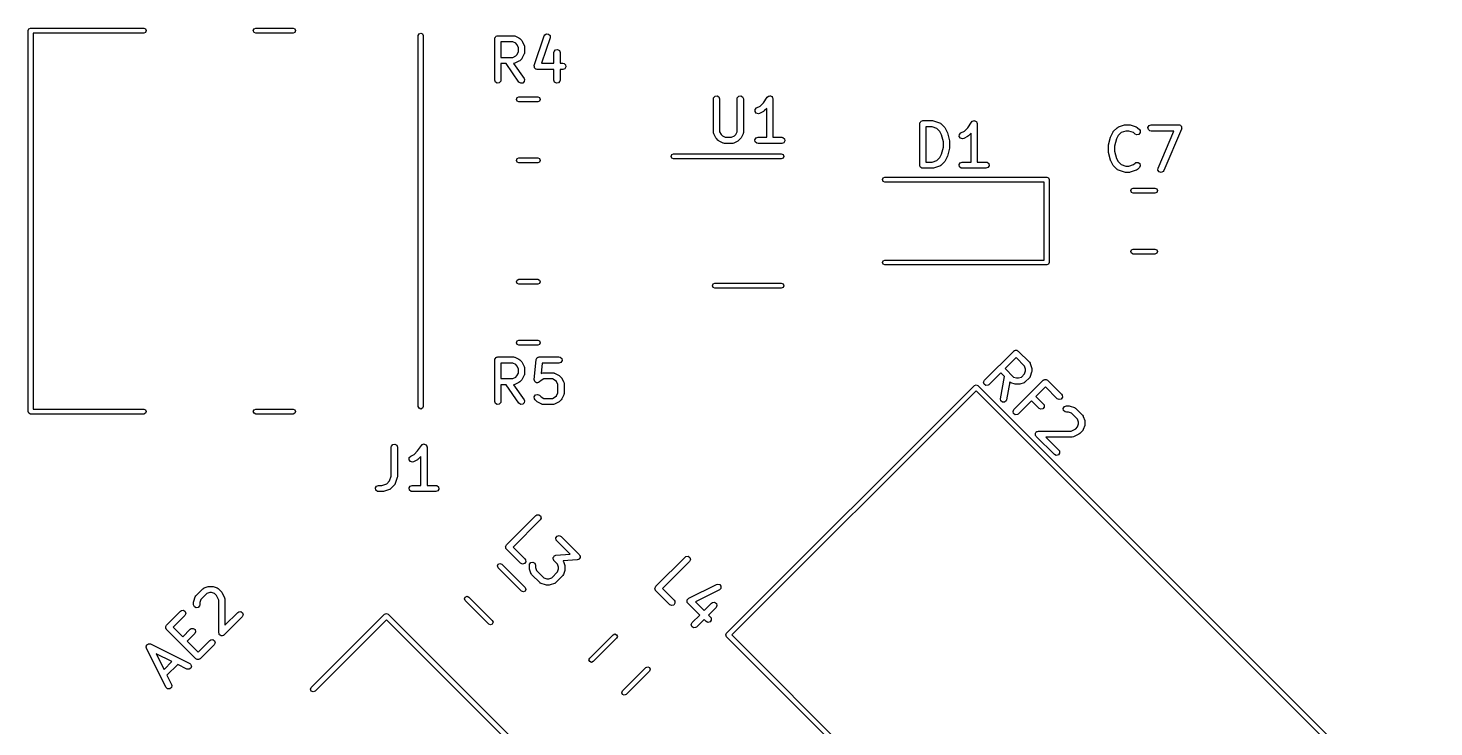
# Model space of a CAD drawing. Extents: x 105.3 to 189, y -138.1 to -56.1.
# Drawn here: x 105.33 to 139.24, y -110.8 to -93.94 of the extents above; entities that cross this region are included whole.
import ezdxf

# ---------------------------------------------------------------- set-up
doc = ezdxf.new("R2010")
doc.units = 0
doc.layers.add('BLACK', color=7, linetype='CONTINUOUS')

msp = doc.modelspace()

# ---------------------------------------------------------------- linework, layer by layer
at = {"layer": 'BLACK', "linetype": 'CONTINUOUS'}
for p, q in [((105.335, -94.005), (105.353, -93.9626)), ((105.335, -103.195), (105.335, -94.005)), ((105.353, -93.9626), (105.395, -93.945)), ((105.395, -93.945), (108.125, -93.945)), ((108.125, -94.065), (105.455, -94.065)), ((105.455, -94.065), (105.455, -103.135)), ((108.125, -93.945), (108.167, -93.9626)), ((108.167, -94.0474), (108.125, -94.065)), ((108.167, -93.9626), (108.185, -94.005)), ((108.185, -94.005), (108.167, -94.0474)), ((110.765, -94.005), (110.783, -93.9626)), ((110.783, -94.0474), (110.765, -94.005)), ((110.783, -93.9626), (110.825, -93.945)), ((110.825, -94.065), (110.783, -94.0474)), ((110.825, -93.945), (111.725, -93.945)), ((111.725, -94.065), (110.825, -94.065)), ((111.725, -93.945), (111.767, -93.9626)), ((111.767, -94.0474), (111.725, -94.065)), ((111.767, -93.9626), (111.785, -94.005)), ((111.785, -94.005), (111.767, -94.0474)), ((114.745, -94.125), (114.763, -94.0826)), ((114.745, -103.075), (114.745, -94.125)), ((114.763, -94.0826), (114.805, -94.065)), ((114.805, -94.065), (114.847, -94.0826)), ((114.847, -94.0826), (114.865, -94.125)), ((114.865, -94.125), (114.865, -103.075)), ((116.587, -94.2024), (116.589, -94.1926)), ((116.587, -95.2024), (116.587, -94.2024)), ((116.588, -94.1894), (116.59, -94.1865)), ((116.589, -94.1926), (116.588, -94.1894)), ((116.59, -94.1865), (116.591, -94.1767)), ((116.591, -94.1767), (116.604, -94.1618)), ((116.604, -94.1618), (116.614, -94.1449)), ((116.614, -94.1449), (116.62, -94.1426)), ((116.62, -94.1426), (116.624, -94.1374)), ((116.624, -94.1374), (116.644, -94.134)), ((116.644, -94.134), (116.662, -94.1274)), ((116.662, -94.1274), (117.043, -94.1274)), ((117.043, -94.1274), (117.069, -94.1319)), ((117.069, -94.1319), (117.072, -94.1348)), ((117.072, -94.1348), (117.076, -94.1353)), ((117.076, -94.1353), (117.172, -94.1829)), ((117.172, -94.1829), (117.19, -94.1963)), ((117.19, -94.1963), (117.191, -94.197)), ((117.191, -94.197), (117.239, -94.2446)), ((117.239, -94.2446), (117.252, -94.263)), ((117.543, -94.8453), (117.781, -94.131)), ((117.924, -94.1785), (117.718, -94.794)), ((117.781, -94.131), (117.794, -94.1081)), ((117.794, -94.1081), (117.837, -94.0813)), ((117.837, -94.0813), (117.888, -94.0888)), ((117.888, -94.0888), (117.922, -94.1272)), ((117.922, -94.1272), (117.924, -94.1785)), ((116.737, -94.2774), (116.737, -94.6512)), ((117.025, -94.2774), (116.737, -94.2774)), ((117.094, -94.3116), (117.025, -94.2774)), ((117.124, -94.342), (117.094, -94.3116)), ((117.094, -94.6169), (117.124, -94.5865)), ((117.158, -94.4106), (117.124, -94.342)), ((117.124, -94.5865), (117.158, -94.518)), ((117.158, -94.518), (117.158, -94.4106)), ((117.252, -94.263), (117.253, -94.2641)), ((117.253, -94.2641), (117.3, -94.3593)), ((117.3, -94.5693), (117.253, -94.6645)), ((117.3, -94.3593), (117.308, -94.3843)), ((117.301, -94.5648), (117.3, -94.5693)), ((117.304, -94.5614), (117.301, -94.5648)), ((117.308, -94.5357), (117.304, -94.5614)), ((117.308, -94.3843), (117.307, -94.3886)), ((117.307, -94.3886), (117.308, -94.3929)), ((117.308, -94.3929), (117.308, -94.5357)), ((118.015, -94.5357), (118.02, -94.5101)), ((118.015, -94.794), (118.015, -94.5357)), ((118.02, -94.5101), (118.053, -94.4708)), ((118.053, -94.4708), (118.103, -94.4619)), ((118.103, -94.4619), (118.148, -94.4875)), ((118.148, -94.4875), (118.165, -94.5357)), ((118.165, -94.5357), (118.165, -94.794)), ((116.737, -94.6512), (117.025, -94.6512)), ((116.861, -94.8012), (116.737, -94.8012)), ((116.737, -94.8012), (116.737, -95.2024)), ((117.172, -95.2454), (116.861, -94.8012)), ((117.025, -94.6512), (117.094, -94.6169)), ((117.047, -94.7997), (117.044, -94.8008)), ((117.044, -94.8008), (117.295, -95.1594)), ((117.051, -94.8007), (117.047, -94.7997)), ((117.076, -94.7933), (117.051, -94.8007)), ((117.172, -94.7457), (117.076, -94.7933)), ((117.173, -94.7445), (117.172, -94.7457)), ((117.191, -94.7316), (117.173, -94.7445)), ((117.239, -94.684), (117.191, -94.7316)), ((117.253, -94.6645), (117.239, -94.6825)), ((117.239, -94.6825), (117.239, -94.684)), ((117.54, -94.856), (117.543, -94.8511)), ((117.544, -94.8762), (117.54, -94.856)), ((117.543, -94.8511), (117.543, -94.8453)), ((117.545, -94.8966), (117.544, -94.8762)), ((117.548, -94.9009), (117.545, -94.8966)), ((117.549, -94.9065), (117.548, -94.9009)), ((117.565, -94.9197), (117.549, -94.9065)), ((117.579, -94.935), (117.565, -94.9197)), ((117.718, -94.794), (118.015, -94.794)), ((118.165, -94.794), (118.233, -94.794)), ((118.233, -94.794), (118.259, -94.7986)), ((118.282, -94.9265), (118.233, -94.944)), ((118.259, -94.7986), (118.298, -94.8315)), ((118.307, -94.8821), (118.282, -94.9265)), ((118.298, -94.8315), (118.307, -94.8821)), ((116.604, -95.2506), (116.587, -95.2024)), ((116.649, -95.2762), (116.604, -95.2506)), ((116.699, -95.2673), (116.649, -95.2762)), ((116.732, -95.228), (116.699, -95.2673)), ((116.737, -95.2024), (116.732, -95.228)), ((117.214, -95.2748), (117.172, -95.2454)), ((117.301, -95.2341), (117.265, -95.2704)), ((117.295, -95.1594), (117.306, -95.183)), ((117.306, -95.183), (117.301, -95.2341)), ((117.584, -94.9358), (117.579, -94.935)), ((117.589, -94.9395), (117.584, -94.9358)), ((117.614, -94.944), (117.589, -94.9395)), ((118.015, -94.944), (117.614, -94.944)), ((118.015, -95.2024), (118.015, -94.944)), ((118.033, -95.2506), (118.015, -95.2024)), ((118.077, -95.2762), (118.033, -95.2506)), ((118.128, -95.2673), (118.077, -95.2762)), ((118.161, -95.228), (118.128, -95.2673)), ((118.165, -95.2024), (118.161, -95.228)), ((118.233, -94.944), (118.165, -94.944)), ((118.165, -94.944), (118.165, -95.2024)), ((117.131, -95.6226), (117.173, -95.605)), ((117.173, -95.605), (117.627, -95.605)), ((117.265, -95.2704), (117.214, -95.2748)), ((117.627, -95.605), (117.669, -95.6226)), ((121.868, -95.6267), (121.901, -95.5874)), ((121.901, -95.5874), (121.951, -95.5785)), ((121.951, -95.5785), (121.996, -95.6042)), ((121.996, -95.6042), (122.013, -95.6524)), ((122.439, -95.6267), (122.472, -95.5874)), ((122.472, -95.5874), (122.523, -95.5785)), ((122.523, -95.5785), (122.567, -95.6042)), ((122.567, -95.6042), (122.585, -95.6524)), ((123.161, -95.6108), (123.179, -95.5919)), ((123.179, -95.5919), (123.184, -95.5907)), ((123.184, -95.5907), (123.186, -95.5874)), ((123.186, -95.5874), (123.208, -95.5836)), ((123.208, -95.5836), (123.229, -95.5775)), ((123.229, -95.5775), (123.233, -95.5793)), ((123.233, -95.5793), (123.237, -95.5785)), ((123.237, -95.5785), (123.256, -95.5894)), ((123.256, -95.5894), (123.276, -95.5981)), ((123.276, -95.5981), (123.278, -95.602)), ((123.278, -95.602), (123.281, -95.6042)), ((123.281, -95.6042), (123.289, -95.6246)), ((117.113, -95.665), (117.131, -95.6226)), ((117.131, -95.7074), (117.113, -95.665)), ((117.173, -95.725), (117.131, -95.7074)), ((117.627, -95.725), (117.173, -95.725)), ((117.669, -95.7074), (117.627, -95.725)), ((117.669, -95.6226), (117.687, -95.665)), ((117.687, -95.665), (117.669, -95.7074)), ((121.863, -95.6524), (121.868, -95.6267)), ((121.863, -96.4619), (121.863, -95.6524)), ((122.013, -95.6524), (122.013, -96.4442)), ((122.435, -95.6524), (122.439, -95.6267)), ((122.435, -96.4442), (122.435, -95.6524)), ((122.585, -95.6524), (122.585, -96.4619)), ((122.866, -95.9595), (122.869, -95.9083)), ((122.869, -95.9083), (122.905, -95.871)), ((122.905, -95.871), (122.989, -95.8288)), ((122.989, -95.8288), (123.07, -95.7475)), ((123.086, -95.9435), (123.068, -95.9564)), ((123.07, -95.7475), (123.161, -95.6108)), ((123.149, -95.8811), (123.086, -95.9435)), ((123.149, -96.5774), (123.149, -95.8811)), ((123.289, -95.6246), (123.298, -95.6441)), ((123.298, -95.6441), (123.297, -95.6483)), ((123.297, -95.6483), (123.299, -95.6524)), ((123.299, -95.6524), (123.299, -96.5774)), ((122.897, -96.0007), (122.866, -95.9595)), ((122.947, -96.0126), (122.897, -96.0007)), ((122.972, -96.0052), (122.947, -96.0126)), ((123.067, -95.9576), (122.972, -96.0052)), ((123.068, -95.9564), (123.067, -95.9576)), ((126.837, -96.2524), (126.839, -96.2426)), ((126.837, -97.2524), (126.837, -96.2524)), ((126.838, -96.2394), (126.84, -96.2365)), ((126.839, -96.2426), (126.838, -96.2394)), ((126.84, -96.2365), (126.841, -96.2267)), ((126.841, -96.2267), (126.854, -96.2118)), ((126.854, -96.2118), (126.864, -96.1949)), ((126.864, -96.1949), (126.87, -96.1926)), ((126.87, -96.1926), (126.874, -96.1874)), ((126.874, -96.1874), (126.894, -96.184)), ((126.894, -96.184), (126.912, -96.1774)), ((126.912, -96.1774), (127.15, -96.1774)), ((127.15, -96.1774), (127.172, -96.1813)), ((127.172, -96.1813), (127.174, -96.1812)), ((127.174, -96.1812), (127.317, -96.2288)), ((127.317, -96.2288), (127.339, -96.2413)), ((127.339, -96.2413), (127.342, -96.2451)), ((127.342, -96.2451), (127.346, -96.247)), ((127.346, -96.247), (127.441, -96.3422)), ((127.996, -96.3475), (128.088, -96.2108)), ((128.088, -96.2108), (128.106, -96.1919)), ((128.106, -96.1919), (128.11, -96.1907)), ((128.11, -96.1907), (128.112, -96.1874)), ((128.112, -96.1874), (128.134, -96.1836)), ((128.134, -96.1836), (128.155, -96.1775)), ((128.155, -96.1775), (128.159, -96.1793)), ((128.159, -96.1793), (128.163, -96.1785)), ((128.163, -96.1785), (128.182, -96.1894)), ((128.182, -96.1894), (128.202, -96.1981)), ((128.202, -96.1981), (128.204, -96.202)), ((128.204, -96.202), (128.207, -96.2042)), ((128.207, -96.2042), (128.215, -96.2246)), ((128.215, -96.2246), (128.225, -96.2441)), ((128.225, -96.2441), (128.224, -96.2483)), ((128.224, -96.2483), (128.225, -96.2524)), ((128.225, -96.2524), (128.225, -97.1774)), ((131.631, -96.3288), (131.774, -96.2812)), ((131.774, -96.2812), (131.796, -96.2779)), ((131.796, -96.2779), (131.798, -96.2774)), ((131.798, -96.2774), (131.893, -96.2774)), ((131.893, -96.2774), (131.915, -96.2813)), ((131.915, -96.2813), (131.917, -96.2812)), ((131.917, -96.2812), (132.059, -96.3288)), ((132.368, -96.2949), (132.417, -96.2774)), ((132.417, -96.2774), (133.083, -96.2774)), ((133.083, -96.2774), (133.109, -96.2819)), ((133.109, -96.2819), (133.116, -96.2876)), ((121.865, -96.4661), (121.863, -96.4619)), ((121.864, -96.4705), (121.865, -96.4661)), ((121.871, -96.4954), (121.864, -96.4705)), ((121.919, -96.5907), (121.871, -96.4954)), ((121.92, -96.5918), (121.919, -96.5907)), ((121.933, -96.6102), (121.92, -96.5918)), ((121.98, -96.6578), (121.933, -96.6102)), ((122.013, -96.4442), (122.047, -96.5127)), ((122.047, -96.5127), (122.078, -96.5431)), ((122.078, -96.5431), (122.146, -96.5774)), ((122.146, -96.5774), (122.301, -96.5774)), ((122.301, -96.5774), (122.37, -96.5431)), ((122.37, -96.5431), (122.4, -96.5127)), ((122.4, -96.5127), (122.435, -96.4442)), ((122.515, -96.6102), (122.467, -96.6578)), ((122.516, -96.6087), (122.515, -96.6102)), ((122.529, -96.5907), (122.516, -96.6087)), ((122.577, -96.4954), (122.529, -96.5907)), ((122.58, -96.4876), (122.577, -96.491)), ((122.577, -96.491), (122.577, -96.4954)), ((122.585, -96.4619), (122.58, -96.4876)), ((122.864, -96.6394), (122.89, -96.5949)), ((122.89, -96.5949), (122.938, -96.5774)), ((122.938, -96.5774), (123.149, -96.5774)), ((123.299, -96.5774), (123.51, -96.5774)), ((123.51, -96.5774), (123.535, -96.5819)), ((123.535, -96.5819), (123.574, -96.6149)), ((123.574, -96.6149), (123.583, -96.6654)), ((126.987, -96.3274), (126.987, -97.1774)), ((127.138, -96.3274), (126.987, -96.3274)), ((127.252, -96.3656), (127.138, -96.3274)), ((127.326, -96.4397), (127.252, -96.3656)), ((127.365, -96.5167), (127.326, -96.4397)), ((127.408, -96.6902), (127.365, -96.5167)), ((127.441, -96.3422), (127.454, -96.3606)), ((127.454, -96.3606), (127.455, -96.3617)), ((127.455, -96.3617), (127.503, -96.4569)), ((127.503, -96.4569), (127.506, -96.4693)), ((127.506, -96.4693), (127.508, -96.4723)), ((127.508, -96.4723), (127.556, -96.6628)), ((127.792, -96.5595), (127.795, -96.5083)), ((127.823, -96.6007), (127.792, -96.5595)), ((127.795, -96.5083), (127.831, -96.471)), ((127.873, -96.6126), (127.823, -96.6007)), ((127.831, -96.471), (127.915, -96.4288)), ((127.898, -96.6052), (127.873, -96.6126)), ((127.993, -96.5576), (127.898, -96.6052)), ((127.915, -96.4288), (127.996, -96.3475)), ((127.994, -96.5564), (127.993, -96.5576)), ((128.013, -96.5435), (127.994, -96.5564)), ((128.075, -96.4811), (128.013, -96.5435)), ((128.075, -97.1774), (128.075, -96.4811)), ((131.392, -96.7628), (131.439, -96.5723)), ((131.439, -96.5723), (131.444, -96.5605)), ((131.444, -96.5605), (131.445, -96.5569)), ((131.445, -96.5569), (131.492, -96.4617)), ((131.492, -96.4617), (131.506, -96.4437)), ((131.506, -96.4422), (131.602, -96.347)), ((131.506, -96.4437), (131.506, -96.4422)), ((131.583, -96.6167), (131.539, -96.7902)), ((131.621, -96.5397), (131.583, -96.6167)), ((131.602, -96.347), (131.623, -96.332)), ((131.695, -96.4656), (131.621, -96.5397)), ((131.623, -96.332), (131.628, -96.3316)), ((131.628, -96.3316), (131.631, -96.3288)), ((131.81, -96.4274), (131.695, -96.4656)), ((131.881, -96.4274), (131.81, -96.4274)), ((131.995, -96.4656), (131.881, -96.4274)), ((132.03, -96.5007), (131.995, -96.4656)), ((132.077, -96.5223), (132.03, -96.5007)), ((132.059, -96.3288), (132.082, -96.3413)), ((132.126, -96.5091), (132.077, -96.5223)), ((132.082, -96.3413), (132.085, -96.3451)), ((132.085, -96.3451), (132.089, -96.347)), ((132.089, -96.347), (132.136, -96.3946)), ((132.156, -96.467), (132.126, -96.5091)), ((132.136, -96.3946), (132.151, -96.4159)), ((132.151, -96.4159), (132.156, -96.467)), ((132.343, -96.3394), (132.368, -96.2949)), ((132.352, -96.3899), (132.343, -96.3394)), ((132.391, -96.4229), (132.352, -96.3899)), ((132.417, -96.4274), (132.391, -96.4229)), ((132.97, -96.4274), (132.417, -96.4274)), ((132.586, -97.3228), (132.97, -96.4274)), ((133.152, -96.3819), (132.724, -97.3819)), ((133.116, -96.2876), (133.124, -96.2896)), ((133.124, -96.2896), (133.135, -96.3036)), ((133.135, -96.3036), (133.148, -96.3149)), ((133.148, -96.3149), (133.15, -96.3236)), ((133.15, -96.3236), (133.155, -96.3307)), ((133.153, -96.3731), (133.152, -96.3819)), ((133.157, -96.3654), (133.153, -96.3731)), ((133.155, -96.3307), (133.154, -96.3482)), ((133.154, -96.3482), (133.157, -96.3654)), ((121.982, -96.6585), (121.98, -96.6578)), ((122, -96.6718), (121.982, -96.6585)), ((122.095, -96.7195), (122, -96.6718)), ((122.099, -96.72), (122.095, -96.7195)), ((122.103, -96.7229), (122.099, -96.72)), ((122.129, -96.7274), (122.103, -96.7229)), ((122.319, -96.7274), (122.129, -96.7274)), ((122.323, -96.7258), (122.319, -96.7274)), ((122.328, -96.7269), (122.323, -96.7258)), ((122.353, -96.7195), (122.328, -96.7269)), ((122.448, -96.6718), (122.353, -96.7195)), ((122.449, -96.6707), (122.448, -96.6718)), ((122.467, -96.6578), (122.449, -96.6707)), ((122.873, -96.6899), (122.864, -96.6394)), ((122.912, -96.7229), (122.873, -96.6899)), ((122.938, -96.7274), (122.912, -96.7229)), ((123.51, -96.7274), (122.938, -96.7274)), ((123.558, -96.7098), (123.51, -96.7274)), ((123.583, -96.6654), (123.558, -96.7098)), ((127.365, -96.9881), (127.408, -96.8146)), ((127.408, -96.8146), (127.408, -96.6902)), ((127.556, -96.842), (127.508, -97.0325)), ((127.556, -96.6628), (127.557, -96.6777)), ((127.558, -96.8238), (127.556, -96.8386)), ((127.556, -96.8386), (127.556, -96.842)), ((127.557, -96.6777), (127.558, -96.681)), ((127.558, -96.681), (127.558, -96.8238)), ((131.389, -96.781), (131.392, -96.7662)), ((131.389, -96.9238), (131.389, -96.781)), ((131.39, -96.9271), (131.389, -96.9238)), ((131.392, -96.942), (131.39, -96.9271)), ((131.392, -96.7662), (131.392, -96.7628)), ((131.439, -97.1325), (131.392, -96.942)), ((131.539, -96.7902), (131.539, -96.9146)), ((131.539, -96.9146), (131.583, -97.0881)), ((117.113, -97.135), (117.131, -97.0926)), ((117.131, -97.1774), (117.113, -97.135)), ((117.131, -97.0926), (117.173, -97.075)), ((117.173, -97.195), (117.131, -97.1774)), ((117.173, -97.075), (117.627, -97.075)), ((117.627, -97.195), (117.173, -97.195)), ((117.627, -97.075), (117.669, -97.0926)), ((117.669, -97.1774), (117.627, -97.195)), ((117.669, -97.0926), (117.687, -97.135)), ((117.687, -97.135), (117.669, -97.1774)), ((120.84, -97.04), (120.858, -96.9976)), ((120.858, -97.0824), (120.84, -97.04)), ((120.858, -96.9976), (120.9, -96.98)), ((120.9, -97.1), (120.858, -97.0824)), ((120.9, -96.98), (123.5, -96.98)), ((123.5, -97.1), (120.9, -97.1)), ((123.5, -96.98), (123.542, -96.9976)), ((123.542, -97.0824), (123.5, -97.1)), ((123.542, -96.9976), (123.56, -97.04)), ((123.56, -97.04), (123.542, -97.0824)), ((126.844, -97.2707), (126.837, -97.2524)), ((126.847, -97.2899), (126.844, -97.2707)), ((126.852, -97.2942), (126.847, -97.2899)), ((126.854, -97.3006), (126.852, -97.2942)), ((126.871, -97.3103), (126.854, -97.3006)), ((126.987, -97.1774), (127.138, -97.1774)), ((127.138, -97.1774), (127.252, -97.1392)), ((127.317, -97.2759), (127.174, -97.3235)), ((127.252, -97.1392), (127.326, -97.0651)), ((127.32, -97.2731), (127.317, -97.2759)), ((127.325, -97.2727), (127.32, -97.2731)), ((127.346, -97.2578), (127.325, -97.2727)), ((127.326, -97.0651), (127.365, -96.9881)), ((127.441, -97.1626), (127.346, -97.2578)), ((127.442, -97.1611), (127.441, -97.1626)), ((127.455, -97.1431), (127.442, -97.1611)), ((127.503, -97.0478), (127.455, -97.1431)), ((127.508, -97.0325), (127.503, -97.0443)), ((127.503, -97.0443), (127.503, -97.0478)), ((127.79, -97.2394), (127.816, -97.1949)), ((127.799, -97.2899), (127.79, -97.2394)), ((127.839, -97.3229), (127.799, -97.2899)), ((127.816, -97.1949), (127.864, -97.1774)), ((127.864, -97.1774), (128.075, -97.1774)), ((128.225, -97.1774), (128.436, -97.1774)), ((128.436, -97.1774), (128.461, -97.1819)), ((128.461, -97.1819), (128.501, -97.2149)), ((128.51, -97.2654), (128.484, -97.3098)), ((128.501, -97.2149), (128.51, -97.2654)), ((131.441, -97.1354), (131.439, -97.1325)), ((131.445, -97.1478), (131.441, -97.1354)), ((131.492, -97.2431), (131.445, -97.1478)), ((131.494, -97.2442), (131.492, -97.2431)), ((131.506, -97.2626), (131.494, -97.2442)), ((131.602, -97.3578), (131.506, -97.2626)), ((131.583, -97.0881), (131.621, -97.1651)), ((131.621, -97.1651), (131.695, -97.2392)), ((131.695, -97.2392), (131.81, -97.2774)), ((131.81, -97.2774), (131.881, -97.2774)), ((131.881, -97.2774), (131.995, -97.2392)), ((131.995, -97.2392), (132.03, -97.2041)), ((132.03, -97.2041), (132.052, -97.1892)), ((132.052, -97.1892), (132.103, -97.1847)), ((132.103, -97.1847), (132.145, -97.2141)), ((132.158, -97.2637), (132.136, -97.3102)), ((132.145, -97.2141), (132.158, -97.2637)), ((125.94, -97.6), (125.958, -97.5576)), ((125.958, -97.6424), (125.94, -97.6)), ((125.958, -97.5576), (126, -97.54)), ((126, -97.54), (129.9, -97.54)), ((126.886, -97.3229), (126.871, -97.3103)), ((126.896, -97.3246), (126.886, -97.3229)), ((126.899, -97.3262), (126.896, -97.3246)), ((126.902, -97.3257), (126.899, -97.3262)), ((126.912, -97.3274), (126.902, -97.3257)), ((127.15, -97.3274), (126.912, -97.3274)), ((127.152, -97.3268), (127.15, -97.3274)), ((127.174, -97.3235), (127.152, -97.3268)), ((127.864, -97.3274), (127.839, -97.3229)), ((128.436, -97.3274), (127.864, -97.3274)), ((128.484, -97.3098), (128.436, -97.3274)), ((129.9, -97.54), (129.942, -97.5576)), ((129.942, -97.5576), (129.96, -97.6)), ((129.96, -97.6), (129.96, -99.6)), ((131.606, -97.3597), (131.602, -97.3578)), ((131.608, -97.3635), (131.606, -97.3597)), ((131.631, -97.3759), (131.608, -97.3635)), ((131.774, -97.4235), (131.631, -97.3759)), ((131.776, -97.4235), (131.774, -97.4235)), ((131.798, -97.4274), (131.776, -97.4235)), ((131.893, -97.4274), (131.798, -97.4274)), ((131.894, -97.4268), (131.893, -97.4274)), ((131.917, -97.4235), (131.894, -97.4268)), ((132.059, -97.3759), (131.917, -97.4235)), ((132.063, -97.3731), (132.059, -97.3759)), ((132.067, -97.3727), (132.063, -97.3731)), ((132.089, -97.3578), (132.067, -97.3727)), ((132.136, -97.3102), (132.089, -97.3578)), ((132.583, -97.3741), (132.586, -97.3228)), ((132.614, -97.4151), (132.583, -97.3741)), ((132.664, -97.4269), (132.614, -97.4151)), ((132.709, -97.4037), (132.664, -97.4269)), ((132.724, -97.3819), (132.709, -97.4037)), ((126, -97.66), (125.958, -97.6424)), ((129.84, -97.66), (126, -97.66)), ((129.84, -99.54), (129.84, -97.66)), ((131.929, -97.865), (131.946, -97.8226)), ((131.946, -97.9074), (131.929, -97.865)), ((131.946, -97.8226), (131.989, -97.805)), ((131.989, -97.925), (131.946, -97.9074)), ((131.989, -97.805), (132.511, -97.805)), ((132.511, -97.925), (131.989, -97.925)), ((132.511, -97.805), (132.554, -97.8226)), ((132.554, -97.9074), (132.511, -97.925)), ((132.554, -97.8226), (132.571, -97.865)), ((132.571, -97.865), (132.554, -97.9074)), ((131.929, -99.335), (131.946, -99.2926)), ((131.946, -99.3774), (131.929, -99.335)), ((131.946, -99.2926), (131.989, -99.275)), ((131.989, -99.275), (132.511, -99.275)), ((132.511, -99.275), (132.554, -99.2926)), ((132.554, -99.2926), (132.571, -99.335)), ((132.571, -99.335), (132.554, -99.3774)), ((125.94, -99.6), (125.958, -99.5576)), ((125.958, -99.6424), (125.94, -99.6)), ((125.958, -99.5576), (126, -99.54)), ((126, -99.66), (125.958, -99.6424)), ((126, -99.54), (129.84, -99.54)), ((129.9, -99.66), (126, -99.66)), ((129.942, -99.6424), (129.9, -99.66)), ((129.96, -99.6), (129.942, -99.6424)), ((131.989, -99.395), (131.946, -99.3774)), ((132.511, -99.395), (131.989, -99.395)), ((132.554, -99.3774), (132.511, -99.395)), ((117.131, -100.023), (117.173, -100.005)), ((117.173, -100.005), (117.627, -100.005)), ((117.627, -100.005), (117.669, -100.023)), ((117.113, -100.065), (117.131, -100.023)), ((117.131, -100.107), (117.113, -100.065)), ((117.173, -100.125), (117.131, -100.107)), ((117.627, -100.125), (117.173, -100.125)), ((117.669, -100.107), (117.627, -100.125)), ((117.669, -100.023), (117.687, -100.065)), ((117.687, -100.065), (117.669, -100.107)), ((121.84, -100.16), (121.858, -100.118)), ((121.858, -100.202), (121.84, -100.16)), ((121.858, -100.118), (121.9, -100.1)), ((121.9, -100.22), (121.858, -100.202)), ((121.9, -100.1), (123.5, -100.1)), ((123.5, -100.22), (121.9, -100.22)), ((123.5, -100.1), (123.542, -100.118)), ((123.542, -100.202), (123.5, -100.22)), ((123.542, -100.118), (123.56, -100.16)), ((123.56, -100.16), (123.542, -100.202)), ((117.113, -101.535), (117.131, -101.493)), ((117.131, -101.577), (117.113, -101.535)), ((117.131, -101.493), (117.173, -101.475)), ((117.173, -101.595), (117.131, -101.577)), ((117.173, -101.475), (117.627, -101.475)), ((117.627, -101.595), (117.173, -101.595)), ((117.627, -101.475), (117.669, -101.493)), ((117.669, -101.577), (117.627, -101.595)), ((117.669, -101.493), (117.687, -101.535)), ((117.687, -101.535), (117.669, -101.577)), ((116.587, -101.952), (116.589, -101.943)), ((116.587, -102.952), (116.587, -101.952)), ((116.588, -101.939), (116.59, -101.936)), ((116.589, -101.943), (116.588, -101.939)), ((116.59, -101.936), (116.591, -101.927)), ((116.591, -101.927), (116.604, -101.912)), ((116.604, -101.912), (116.614, -101.895)), ((116.614, -101.895), (116.62, -101.893)), ((116.62, -101.893), (116.624, -101.887)), ((116.624, -101.887), (116.644, -101.884)), ((116.644, -101.884), (116.662, -101.877)), ((116.662, -101.877), (117.043, -101.877)), ((116.737, -102.027), (116.737, -102.401)), ((117.025, -102.027), (116.737, -102.027)), ((117.094, -102.062), (117.025, -102.027)), ((117.043, -101.877), (117.069, -101.882)), ((117.069, -101.882), (117.072, -101.885)), ((117.072, -101.885), (117.076, -101.885)), ((117.076, -101.885), (117.172, -101.933)), ((117.172, -101.933), (117.19, -101.946)), ((117.19, -101.946), (117.191, -101.947)), ((117.191, -101.947), (117.239, -101.995)), ((117.239, -101.995), (117.252, -102.013)), ((117.252, -102.013), (117.253, -102.014)), ((117.253, -102.014), (117.3, -102.109)), ((117.54, -102.421), (117.587, -101.945)), ((117.587, -101.945), (117.588, -101.941)), ((117.588, -101.939), (117.59, -101.937)), ((117.588, -101.941), (117.588, -101.939)), ((117.59, -101.937), (117.594, -101.92)), ((117.594, -101.92), (117.606, -101.909)), ((117.606, -101.909), (117.614, -101.895)), ((117.614, -101.895), (117.624, -101.891)), ((117.624, -101.891), (117.631, -101.884)), ((117.631, -101.884), (117.647, -101.883)), ((117.647, -101.883), (117.662, -101.877)), ((117.662, -101.877), (118.138, -101.877)), ((117.73, -102.027), (117.705, -102.276)), ((118.138, -102.027), (117.73, -102.027)), ((118.138, -101.877), (118.164, -101.882)), ((118.186, -102.01), (118.138, -102.027)), ((118.164, -101.882), (118.203, -101.915)), ((118.212, -101.965), (118.186, -102.01)), ((118.203, -101.915), (118.212, -101.965)), ((128.402, -102.442), (129.109, -101.735)), ((129.162, -101.894), (128.898, -102.158)), ((129.109, -101.735), (129.117, -101.729)), ((129.117, -101.729), (129.119, -101.726)), ((129.119, -101.726), (129.122, -101.726)), ((129.122, -101.726), (129.131, -101.72)), ((129.131, -101.72), (129.15, -101.718)), ((129.15, -101.718), (129.169, -101.713)), ((129.366, -102.098), (129.162, -101.894)), ((129.169, -101.713), (129.175, -101.716)), ((129.175, -101.716), (129.182, -101.715)), ((129.182, -101.715), (129.198, -101.727)), ((129.198, -101.727), (129.215, -101.735)), ((129.215, -101.735), (129.485, -102.004)), ((129.485, -102.004), (129.5, -102.025)), ((129.5, -102.025), (129.5, -102.03)), ((129.5, -102.03), (129.503, -102.033)), ((129.503, -102.033), (129.536, -102.134)), ((117.025, -102.401), (117.094, -102.367)), ((117.124, -102.092), (117.094, -102.062)), ((117.094, -102.367), (117.124, -102.337)), ((117.158, -102.161), (117.124, -102.092)), ((117.124, -102.337), (117.158, -102.268)), ((117.158, -102.268), (117.158, -102.161)), ((117.3, -102.319), (117.253, -102.414)), ((117.3, -102.109), (117.308, -102.134)), ((117.301, -102.315), (117.3, -102.319)), ((117.304, -102.311), (117.301, -102.315)), ((117.308, -102.286), (117.304, -102.311)), ((117.308, -102.134), (117.307, -102.139)), ((117.307, -102.139), (117.308, -102.143)), ((117.308, -102.143), (117.308, -102.286)), ((117.705, -102.276), (117.724, -102.266)), ((117.724, -102.266), (117.749, -102.259)), ((117.749, -102.259), (117.753, -102.26)), ((117.753, -102.26), (117.757, -102.258)), ((117.757, -102.258), (117.995, -102.258)), ((117.995, -102.258), (118.021, -102.263)), ((118.021, -102.263), (118.024, -102.266)), ((118.024, -102.266), (118.029, -102.266)), ((118.029, -102.266), (118.124, -102.314)), ((118.124, -102.314), (118.142, -102.327)), ((118.142, -102.327), (118.144, -102.328)), ((118.144, -102.328), (118.191, -102.376)), ((118.191, -102.376), (118.204, -102.394)), ((128.792, -102.264), (128.508, -102.548)), ((128.785, -102.886), (128.88, -102.352)), ((128.88, -102.352), (128.792, -102.264)), ((128.898, -102.158), (129.102, -102.362)), ((129.102, -102.362), (129.174, -102.386)), ((129.174, -102.386), (129.217, -102.386)), ((129.217, -102.386), (129.29, -102.362)), ((129.29, -102.362), (129.366, -102.286)), ((129.39, -102.17), (129.366, -102.098)), ((129.366, -102.286), (129.39, -102.213)), ((129.485, -102.38), (129.384, -102.481)), ((129.39, -102.213), (129.39, -102.17)), ((129.487, -102.376), (129.485, -102.38)), ((129.49, -102.373), (129.487, -102.376)), ((129.503, -102.35), (129.49, -102.373)), ((129.536, -102.249), (129.503, -102.35)), ((129.536, -102.134), (129.54, -102.157)), ((129.54, -102.226), (129.536, -102.248)), ((129.536, -102.248), (129.536, -102.249)), ((129.54, -102.157), (129.54, -102.158)), ((129.54, -102.158), (129.54, -102.226)), ((116.737, -102.401), (117.025, -102.401)), ((116.861, -102.551), (116.737, -102.551)), ((116.737, -102.551), (116.737, -102.952)), ((117.172, -102.995), (116.861, -102.551)), ((117.047, -102.55), (117.044, -102.551)), ((117.044, -102.551), (117.295, -102.909)), ((117.051, -102.551), (117.047, -102.55)), ((117.076, -102.543), (117.051, -102.551)), ((117.172, -102.496), (117.076, -102.543)), ((117.173, -102.494), (117.172, -102.496)), ((117.191, -102.482), (117.173, -102.494)), ((117.239, -102.434), (117.191, -102.482)), ((117.253, -102.414), (117.239, -102.433)), ((117.239, -102.433), (117.239, -102.434)), ((117.54, -102.422), (117.54, -102.421)), ((117.546, -102.446), (117.54, -102.422)), ((117.54, -102.422), (117.54, -102.422)), ((117.552, -102.471), (117.546, -102.446)), ((117.553, -102.471), (117.552, -102.471)), ((117.553, -102.472), (117.553, -102.471)), ((117.573, -102.486), (117.553, -102.472)), ((117.594, -102.501), (117.573, -102.486)), ((117.595, -102.501), (117.594, -102.501)), ((117.594, -102.501), (117.594, -102.501)), ((117.62, -102.499), (117.595, -102.501)), ((117.645, -102.497), (117.62, -102.499)), ((117.646, -102.497), (117.645, -102.497)), ((117.645, -102.497), (117.645, -102.497)), ((117.667, -102.482), (117.646, -102.497)), ((117.706, -102.443), (117.667, -102.482)), ((117.775, -102.408), (117.706, -102.443)), ((117.978, -102.408), (117.775, -102.408)), ((118.046, -102.443), (117.978, -102.408)), ((118.076, -102.473), (118.046, -102.443)), ((118.111, -102.542), (118.076, -102.473)), ((118.111, -102.744), (118.111, -102.542)), ((118.204, -102.394), (118.205, -102.395)), ((118.205, -102.395), (118.253, -102.49)), ((118.253, -102.49), (118.26, -102.515)), ((118.26, -102.515), (118.259, -102.52)), ((118.259, -102.52), (118.261, -102.524)), ((118.261, -102.524), (118.261, -102.762)), ((122.181, -108.544), (128.156, -102.569)), ((128.199, -102.696), (122.308, -108.586)), ((128.156, -102.569), (128.199, -102.551)), ((128.199, -102.551), (128.241, -102.569)), ((149.292, -123.789), (128.199, -102.696)), ((128.241, -102.569), (128.241, -102.569)), ((128.241, -102.569), (149.419, -123.746)), ((128.38, -102.488), (128.402, -102.442)), ((128.394, -102.538), (128.38, -102.488)), ((128.436, -102.567), (128.394, -102.538)), ((128.487, -102.563), (128.436, -102.567)), ((128.508, -102.548), (128.487, -102.563)), ((129.009, -102.481), (128.933, -102.912)), ((129.012, -102.483), (129.009, -102.481)), ((129.015, -102.486), (129.012, -102.483)), ((129.038, -102.499), (129.015, -102.486)), ((129.139, -102.532), (129.038, -102.499)), ((129.109, -103.149), (129.816, -102.442)), ((129.14, -102.532), (129.139, -102.532)), ((129.162, -102.536), (129.14, -102.532)), ((129.23, -102.536), (129.162, -102.536)), ((129.231, -102.536), (129.23, -102.536)), ((129.253, -102.532), (129.231, -102.536)), ((129.354, -102.499), (129.253, -102.532)), ((129.358, -102.496), (129.354, -102.499)), ((129.362, -102.496), (129.358, -102.496)), ((129.384, -102.481), (129.362, -102.496)), ((129.869, -102.601), (129.639, -102.832)), ((129.816, -102.442), (129.824, -102.436)), ((129.824, -102.436), (129.826, -102.433)), ((129.826, -102.433), (129.83, -102.433)), ((129.83, -102.433), (129.838, -102.427)), ((129.838, -102.427), (129.857, -102.425)), ((129.857, -102.425), (129.876, -102.42)), ((130.153, -102.885), (129.869, -102.601)), ((129.876, -102.42), (129.882, -102.423)), ((129.882, -102.423), (129.889, -102.422)), ((129.889, -102.422), (129.905, -102.434)), ((129.905, -102.434), (129.922, -102.442)), ((129.922, -102.442), (130.259, -102.779)), ((116.604, -103.001), (116.587, -102.952)), ((116.649, -103.026), (116.604, -103.001)), ((116.699, -103.017), (116.649, -103.026)), ((116.732, -102.978), (116.699, -103.017)), ((116.737, -102.952), (116.732, -102.978)), ((117.214, -103.025), (117.172, -102.995)), ((117.265, -103.02), (117.214, -103.025)), ((117.301, -102.984), (117.265, -103.02)), ((117.295, -102.909), (117.306, -102.933)), ((117.306, -102.933), (117.301, -102.984)), ((117.542, -102.838), (117.571, -102.796)), ((117.546, -102.889), (117.542, -102.838)), ((117.561, -102.91), (117.546, -102.889)), ((117.609, -102.958), (117.561, -102.91)), ((117.571, -102.796), (117.621, -102.782)), ((117.61, -102.958), (117.609, -102.958)), ((117.628, -102.972), (117.61, -102.958)), ((117.621, -102.782), (117.667, -102.804)), ((117.724, -103.019), (117.628, -102.972)), ((117.667, -102.804), (117.706, -102.843)), ((117.706, -102.843), (117.775, -102.877)), ((117.728, -103.02), (117.724, -103.019)), ((117.731, -103.023), (117.728, -103.02)), ((117.757, -103.027), (117.731, -103.023)), ((117.995, -103.027), (117.757, -103.027)), ((117.775, -102.877), (117.978, -102.877)), ((117.978, -102.877), (118.046, -102.843)), ((117.999, -103.026), (117.995, -103.027)), ((118.004, -103.027), (117.999, -103.026)), ((118.029, -103.019), (118.004, -103.027)), ((118.124, -102.972), (118.029, -103.019)), ((118.046, -102.843), (118.076, -102.813)), ((118.076, -102.813), (118.111, -102.744)), ((118.125, -102.971), (118.124, -102.972)), ((118.144, -102.958), (118.125, -102.971)), ((118.191, -102.91), (118.144, -102.958)), ((118.192, -102.909), (118.191, -102.91)), ((118.205, -102.891), (118.192, -102.909)), ((118.253, -102.795), (118.205, -102.891)), ((118.256, -102.788), (118.253, -102.791)), ((118.253, -102.791), (118.253, -102.795)), ((118.261, -102.762), (118.256, -102.788)), ((128.794, -102.936), (128.785, -102.886)), ((128.834, -102.969), (128.794, -102.936)), ((128.885, -102.969), (128.834, -102.969)), ((128.924, -102.936), (128.885, -102.969)), ((128.933, -102.912), (128.924, -102.936)), ((129.533, -102.938), (129.215, -103.255)), ((129.715, -103.12), (129.533, -102.938)), ((129.639, -102.832), (129.821, -103.014)), ((129.821, -103.014), (129.836, -103.036)), ((129.836, -103.036), (129.841, -103.087)), ((130.2, -102.906), (130.153, -102.885)), ((130.249, -102.893), (130.2, -102.906)), ((130.279, -102.851), (130.249, -102.893)), ((130.259, -102.779), (130.274, -102.8)), ((130.274, -102.8), (130.279, -102.851)), ((130.326, -103.077), (130.374, -103.06)), ((130.374, -103.06), (130.442, -103.06)), ((130.442, -103.06), (130.464, -103.064)), ((130.464, -103.064), (130.466, -103.064)), ((130.466, -103.064), (130.567, -103.097)), ((105.353, -103.237), (105.335, -103.195)), ((105.395, -103.255), (105.353, -103.237)), ((108.125, -103.255), (105.395, -103.255)), ((105.455, -103.135), (108.125, -103.135)), ((108.125, -103.135), (108.167, -103.153)), ((108.167, -103.237), (108.125, -103.255)), ((108.167, -103.153), (108.185, -103.195)), ((108.185, -103.195), (108.167, -103.237)), ((110.765, -103.195), (110.783, -103.153)), ((110.783, -103.237), (110.765, -103.195)), ((110.783, -103.153), (110.825, -103.135)), ((110.825, -103.255), (110.783, -103.237)), ((110.825, -103.135), (111.725, -103.135)), ((111.725, -103.255), (110.825, -103.255)), ((111.725, -103.135), (111.767, -103.153)), ((111.767, -103.237), (111.725, -103.255)), ((111.767, -103.153), (111.785, -103.195)), ((111.785, -103.195), (111.767, -103.237)), ((114.763, -103.117), (114.745, -103.075)), ((114.805, -103.135), (114.763, -103.117)), ((114.847, -103.117), (114.805, -103.135)), ((114.865, -103.075), (114.847, -103.117)), ((129.088, -103.195), (129.109, -103.149)), ((129.101, -103.245), (129.088, -103.195)), ((129.143, -103.274), (129.101, -103.245)), ((129.194, -103.27), (129.143, -103.274)), ((129.215, -103.255), (129.194, -103.27)), ((129.762, -103.142), (129.715, -103.12)), ((129.811, -103.129), (129.762, -103.142)), ((129.841, -103.087), (129.811, -103.129)), ((130.301, -103.122), (130.326, -103.077)), ((130.309, -103.172), (130.301, -103.122)), ((130.349, -103.205), (130.309, -103.172)), ((130.374, -103.21), (130.349, -103.205)), ((130.43, -103.21), (130.374, -103.21)), ((130.502, -103.234), (130.43, -103.21)), ((130.646, -103.377), (130.502, -103.234)), ((130.567, -103.097), (130.589, -103.11)), ((130.589, -103.11), (130.592, -103.113)), ((130.592, -103.113), (130.596, -103.115)), ((130.596, -103.115), (130.764, -103.284)), ((130.67, -103.45), (130.646, -103.377)), ((130.764, -103.284), (130.779, -103.305)), ((130.779, -103.305), (130.78, -103.309)), ((130.78, -103.309), (130.782, -103.313)), ((130.782, -103.313), (130.816, -103.414)), ((129.627, -103.728), (129.629, -103.725)), ((129.631, -103.75), (129.627, -103.728)), ((129.629, -103.721), (129.642, -103.703)), ((129.629, -103.725), (129.629, -103.721)), ((129.642, -103.703), (129.653, -103.683)), ((129.653, -103.683), (129.656, -103.682)), ((129.656, -103.682), (129.658, -103.679)), ((129.658, -103.679), (129.68, -103.673)), ((129.68, -103.673), (129.701, -103.666)), ((129.701, -103.666), (130.491, -103.666)), ((130.491, -103.666), (130.599, -103.612)), ((130.677, -103.741), (130.543, -103.808)), ((130.599, -103.612), (130.646, -103.566)), ((130.646, -103.566), (130.67, -103.493)), ((130.67, -103.493), (130.67, -103.45)), ((130.678, -103.739), (130.677, -103.741)), ((130.697, -103.726), (130.678, -103.739)), ((130.764, -103.659), (130.697, -103.726)), ((130.766, -103.655), (130.764, -103.659)), ((130.77, -103.653), (130.766, -103.655)), ((130.782, -103.63), (130.77, -103.653)), ((130.816, -103.529), (130.782, -103.63)), ((130.816, -103.414), (130.819, -103.436)), ((130.82, -103.505), (130.816, -103.527)), ((130.816, -103.527), (130.816, -103.529)), ((130.819, -103.436), (130.82, -103.438)), ((130.82, -103.438), (130.82, -103.505)), ((114.092, -104.052), (114.096, -104.027)), ((114.092, -104.754), (114.092, -104.052)), ((114.096, -104.027), (114.129, -103.987)), ((114.129, -103.987), (114.18, -103.979)), ((114.18, -103.979), (114.224, -104.004)), ((114.224, -104.004), (114.242, -104.052)), ((114.242, -104.052), (114.242, -104.767)), ((114.727, -104.147), (114.819, -104.011)), ((114.819, -104.011), (114.837, -103.992)), ((114.837, -103.992), (114.841, -103.991)), ((114.841, -103.991), (114.843, -103.987)), ((114.843, -103.987), (114.865, -103.984)), ((114.865, -103.984), (114.886, -103.978)), ((114.886, -103.978), (114.89, -103.979)), ((114.89, -103.979), (114.894, -103.979)), ((114.894, -103.979), (114.913, -103.989)), ((114.913, -103.989), (114.933, -103.998)), ((114.933, -103.998), (114.935, -104.002)), ((114.935, -104.002), (114.938, -104.004)), ((114.938, -104.004), (114.946, -104.025)), ((114.946, -104.025), (114.955, -104.044)), ((114.955, -104.044), (114.954, -104.048)), ((114.954, -104.048), (114.956, -104.052)), ((114.956, -104.052), (114.956, -104.977)), ((129.633, -103.772), (129.631, -103.75)), ((129.636, -103.776), (129.633, -103.772)), ((129.636, -103.778), (129.636, -103.776)), ((129.639, -103.78), (129.636, -103.778)), ((129.648, -103.794), (129.639, -103.78)), ((130.086, -104.232), (129.648, -103.794)), ((130.509, -103.816), (129.882, -103.816)), ((129.882, -103.816), (130.192, -104.125)), ((130.513, -103.814), (130.509, -103.816)), ((130.518, -103.815), (130.513, -103.814)), ((130.543, -103.808), (130.518, -103.815)), ((114.523, -104.359), (114.526, -104.308)), ((114.554, -104.401), (114.523, -104.359)), ((114.526, -104.308), (114.562, -104.271)), ((114.604, -104.413), (114.554, -104.401)), ((114.562, -104.271), (114.646, -104.229)), ((114.629, -104.405), (114.604, -104.413)), ((114.724, -104.358), (114.629, -104.405)), ((114.646, -104.229), (114.727, -104.147)), ((114.725, -104.356), (114.724, -104.358)), ((114.744, -104.344), (114.725, -104.356)), ((114.806, -104.281), (114.744, -104.344)), ((114.806, -104.977), (114.806, -104.281)), ((130.132, -104.253), (130.086, -104.232)), ((130.182, -104.24), (130.132, -104.253)), ((130.211, -104.198), (130.182, -104.24)), ((130.192, -104.125), (130.207, -104.147)), ((130.207, -104.147), (130.211, -104.198)), ((114.053, -104.869), (114.092, -104.754)), ((113.712, -105.039), (113.738, -104.995)), ((113.721, -105.09), (113.712, -105.039)), ((113.76, -105.123), (113.721, -105.09)), ((113.738, -104.995), (113.786, -104.977)), ((113.786, -104.977), (113.869, -104.977)), ((113.869, -104.977), (113.983, -104.939)), ((114.048, -105.076), (113.905, -105.124)), ((113.983, -104.939), (114.053, -104.869)), ((114.051, -105.073), (114.048, -105.076)), ((114.056, -105.073), (114.051, -105.073)), ((114.077, -105.058), (114.056, -105.073)), ((114.172, -104.963), (114.077, -105.058)), ((114.174, -104.958), (114.172, -104.963)), ((114.178, -104.956), (114.174, -104.958)), ((114.19, -104.933), (114.178, -104.956)), ((114.238, -104.79), (114.19, -104.933)), ((114.242, -104.767), (114.238, -104.789)), ((114.238, -104.789), (114.238, -104.79)), ((114.521, -105.039), (114.547, -104.995)), ((114.53, -105.09), (114.521, -105.039)), ((114.57, -105.123), (114.53, -105.09)), ((114.547, -104.995), (114.595, -104.977)), ((114.595, -104.977), (114.806, -104.977)), ((114.956, -104.977), (115.167, -104.977)), ((115.167, -104.977), (115.192, -104.982)), ((115.192, -104.982), (115.232, -105.015)), ((115.241, -105.065), (115.215, -105.11)), ((115.232, -105.015), (115.241, -105.065)), ((113.786, -105.127), (113.76, -105.123)), ((113.881, -105.127), (113.786, -105.127)), ((113.882, -105.127), (113.881, -105.127)), ((113.905, -105.124), (113.882, -105.127)), ((114.595, -105.127), (114.57, -105.123)), ((115.167, -105.127), (114.595, -105.127)), ((115.215, -105.11), (115.167, -105.127)), ((116.873, -106.412), (117.58, -105.705)), ((117.58, -105.705), (117.601, -105.69)), ((117.601, -105.69), (117.652, -105.686)), ((117.652, -105.686), (117.694, -105.715)), ((117.707, -105.765), (117.686, -105.811)), ((117.694, -105.715), (117.707, -105.765)), ((117.686, -105.811), (117.032, -106.465)), ((116.851, -106.459), (116.854, -106.453)), ((116.853, -106.446), (116.864, -106.43)), ((116.854, -106.453), (116.853, -106.446)), ((116.864, -106.43), (116.873, -106.412)), ((118.065, -106.244), (118.095, -106.202)), ((118.07, -106.295), (118.065, -106.244)), ((118.085, -106.316), (118.07, -106.295)), ((118.406, -106.637), (118.085, -106.316)), ((118.095, -106.202), (118.144, -106.189)), ((118.144, -106.189), (118.191, -106.21)), ((118.191, -106.21), (118.628, -106.648)), ((116.856, -106.478), (116.851, -106.459)), ((116.858, -106.497), (116.856, -106.478)), ((116.863, -106.505), (116.858, -106.497)), ((116.864, -106.508), (116.863, -106.505)), ((116.867, -106.51), (116.864, -106.508)), ((116.873, -106.518), (116.867, -106.51)), ((117.209, -106.855), (116.873, -106.518)), ((117.032, -106.465), (117.315, -106.749)), ((117.315, -106.749), (117.33, -106.77)), ((117.33, -106.77), (117.335, -106.821)), ((117.996, -106.727), (117.998, -106.721)), ((118.001, -106.746), (117.996, -106.727)), ((117.998, -106.715), (118.01, -106.699)), ((117.998, -106.721), (117.998, -106.715)), ((118.002, -106.766), (118.001, -106.746)), ((118.007, -106.773), (118.002, -106.766)), ((118.008, -106.776), (118.007, -106.773)), ((118.011, -106.778), (118.008, -106.776)), ((118.01, -106.699), (118.018, -106.681)), ((118.017, -106.788), (118.011, -106.778)), ((118.106, -106.876), (118.017, -106.788)), ((118.018, -106.681), (118.024, -106.678)), ((118.024, -106.678), (118.027, -106.673)), ((118.027, -106.673), (118.047, -106.668)), ((118.047, -106.668), (118.065, -106.66)), ((118.065, -106.66), (118.406, -106.637)), ((118.58, -106.776), (118.236, -106.799)), ((118.599, -106.768), (118.58, -106.776)), ((118.618, -106.762), (118.599, -106.768)), ((118.622, -106.758), (118.618, -106.762)), ((118.627, -106.755), (118.622, -106.758)), ((118.636, -106.737), (118.627, -106.755)), ((118.628, -106.648), (118.635, -106.657)), ((118.635, -106.657), (118.638, -106.659)), ((118.648, -106.72), (118.636, -106.737)), ((118.638, -106.659), (118.639, -106.662)), ((118.639, -106.662), (118.643, -106.669)), ((118.643, -106.669), (118.645, -106.689)), ((118.645, -106.689), (118.65, -106.709)), ((118.65, -106.709), (118.647, -106.714)), ((118.647, -106.714), (118.648, -106.72)), ((120.473, -107.412), (121.18, -106.705)), ((121.18, -106.705), (121.201, -106.69)), ((121.201, -106.69), (121.252, -106.686)), ((121.252, -106.686), (121.294, -106.715)), ((121.307, -106.765), (121.286, -106.811)), ((121.294, -106.715), (121.307, -106.765)), ((116.653, -106.921), (116.671, -106.879)), ((116.671, -106.964), (116.653, -106.921)), ((116.671, -106.879), (116.713, -106.861)), ((117.236, -107.529), (116.671, -106.964)), ((116.713, -106.861), (116.756, -106.879)), ((116.756, -106.879), (117.321, -107.444)), ((117.256, -106.877), (117.209, -106.855)), ((117.305, -106.863), (117.256, -106.877)), ((117.335, -106.821), (117.305, -106.863)), ((117.423, -106.903), (117.427, -106.877)), ((117.423, -106.97), (117.423, -106.903)), ((117.424, -106.972), (117.423, -106.97)), ((117.427, -106.994), (117.424, -106.972)), ((117.427, -106.877), (117.46, -106.838)), ((117.46, -107.095), (117.427, -106.994)), ((117.46, -106.838), (117.511, -106.829)), ((117.463, -107.099), (117.46, -107.095)), ((117.464, -107.103), (117.463, -107.099)), ((117.479, -107.124), (117.464, -107.103)), ((117.681, -107.326), (117.479, -107.124)), ((117.511, -106.829), (117.555, -106.855)), ((117.555, -106.855), (117.573, -106.903)), ((117.573, -106.903), (117.573, -106.958)), ((117.573, -106.958), (117.597, -107.031)), ((117.597, -107.031), (117.774, -107.208)), ((117.963, -107.208), (118.106, -107.065)), ((118.13, -106.949), (118.106, -106.876)), ((118.106, -107.065), (118.13, -106.992)), ((118.13, -106.992), (118.13, -106.949)), ((118.243, -107.129), (118.23, -107.152)), ((118.236, -106.799), (118.239, -106.804)), ((118.239, -106.804), (118.24, -106.808)), ((118.24, -106.808), (118.243, -106.812)), ((118.243, -106.812), (118.276, -106.913)), ((118.276, -107.028), (118.243, -107.129)), ((118.276, -106.913), (118.28, -106.935)), ((118.28, -107.004), (118.276, -107.026)), ((118.276, -107.026), (118.276, -107.028)), ((118.28, -106.935), (118.28, -106.937)), ((118.28, -106.937), (118.28, -107.004)), ((121.286, -106.811), (120.632, -107.465)), ((109.382, -107.638), (109.55, -107.469)), ((109.55, -107.469), (109.571, -107.455)), ((109.571, -107.455), (109.576, -107.454)), ((109.576, -107.454), (109.579, -107.451)), ((109.579, -107.451), (109.68, -107.418)), ((109.68, -107.418), (109.703, -107.414)), ((109.703, -107.414), (109.704, -107.414)), ((109.704, -107.414), (109.771, -107.414)), ((109.771, -107.414), (109.793, -107.418)), ((109.793, -107.418), (109.795, -107.418)), ((109.795, -107.418), (109.896, -107.451)), ((109.896, -107.451), (109.919, -107.464)), ((109.919, -107.464), (109.921, -107.468)), ((109.921, -107.468), (109.925, -107.469)), ((109.925, -107.469), (109.993, -107.537)), ((117.321, -107.444), (117.339, -107.487)), ((117.685, -107.328), (117.681, -107.326)), ((117.687, -107.332), (117.685, -107.328)), ((117.71, -107.345), (117.687, -107.332)), ((117.811, -107.378), (117.71, -107.345)), ((117.774, -107.208), (117.847, -107.232)), ((117.813, -107.378), (117.811, -107.378)), ((117.835, -107.382), (117.813, -107.378)), ((117.902, -107.382), (117.835, -107.382)), ((117.847, -107.232), (117.89, -107.232)), ((117.89, -107.232), (117.963, -107.208)), ((117.904, -107.382), (117.902, -107.382)), ((117.926, -107.378), (117.904, -107.382)), ((118.027, -107.345), (117.926, -107.378)), ((118.03, -107.342), (118.027, -107.345)), ((118.035, -107.341), (118.03, -107.342)), ((118.056, -107.326), (118.035, -107.341)), ((118.224, -107.158), (118.056, -107.326)), ((118.226, -107.154), (118.224, -107.158)), ((118.23, -107.152), (118.226, -107.154)), ((120.451, -107.459), (120.454, -107.453)), ((120.456, -107.478), (120.451, -107.459)), ((120.453, -107.446), (120.464, -107.43)), ((120.454, -107.453), (120.453, -107.446)), ((120.464, -107.43), (120.473, -107.412)), ((120.632, -107.465), (120.915, -107.749)), ((121.266, -107.701), (121.94, -107.365)), ((121.94, -107.365), (121.965, -107.357)), ((121.965, -107.357), (122.015, -107.369)), ((122.042, -107.461), (122.007, -107.499)), ((122.015, -107.369), (122.045, -107.41)), ((122.045, -107.41), (122.042, -107.461)), ((109.326, -107.792), (109.33, -107.77)), ((109.326, -107.859), (109.326, -107.792)), ((109.33, -107.768), (109.364, -107.667)), ((109.33, -107.77), (109.33, -107.768)), ((109.364, -107.667), (109.376, -107.644)), ((109.376, -107.644), (109.38, -107.642)), ((109.38, -107.642), (109.382, -107.638)), ((109.5, -107.731), (109.476, -107.804)), ((109.476, -107.804), (109.476, -107.859)), ((109.644, -107.588), (109.5, -107.731)), ((109.716, -107.564), (109.644, -107.588)), ((109.759, -107.564), (109.716, -107.564)), ((109.832, -107.588), (109.759, -107.564)), ((109.878, -107.634), (109.832, -107.588)), ((109.932, -107.742), (109.878, -107.634)), ((109.932, -108.533), (109.932, -107.742)), ((109.993, -107.537), (110.006, -107.555)), ((110.006, -107.555), (110.007, -107.556)), ((110.007, -107.556), (110.074, -107.691)), ((110.074, -107.691), (110.082, -107.716)), ((110.082, -107.716), (110.081, -107.72)), ((110.081, -107.72), (110.082, -107.725)), ((110.082, -107.725), (110.082, -108.352)), ((115.861, -107.713), (115.879, -107.671)), ((115.879, -107.756), (115.861, -107.713)), ((115.879, -107.671), (115.921, -107.653)), ((116.444, -108.321), (115.879, -107.756)), ((115.921, -107.653), (115.964, -107.671)), ((115.964, -107.671), (116.529, -108.236)), ((117.279, -107.547), (117.236, -107.529)), ((117.321, -107.529), (117.279, -107.547)), ((117.339, -107.487), (117.321, -107.529)), ((120.458, -107.497), (120.456, -107.478)), ((120.463, -107.505), (120.458, -107.497)), ((120.464, -107.508), (120.463, -107.505)), ((120.467, -107.51), (120.464, -107.508)), ((120.473, -107.518), (120.467, -107.51)), ((120.809, -107.855), (120.473, -107.518)), ((120.915, -107.749), (120.93, -107.77)), ((120.93, -107.77), (120.935, -107.821)), ((121.228, -107.749), (121.231, -107.744)), ((121.229, -107.769), (121.228, -107.749)), ((121.228, -107.79), (121.229, -107.769)), ((121.232, -107.794), (121.228, -107.79)), ((121.231, -107.739), (121.245, -107.724)), ((121.231, -107.744), (121.231, -107.739)), ((121.232, -107.8), (121.232, -107.794)), ((121.247, -107.821), (121.232, -107.8)), ((121.245, -107.724), (121.257, -107.707)), ((121.257, -107.707), (121.263, -107.705)), ((121.263, -107.705), (121.266, -107.701)), ((122.007, -107.499), (121.427, -107.789)), ((121.427, -107.789), (121.637, -107.999)), ((121.819, -107.816), (121.841, -107.801)), ((121.841, -107.801), (121.892, -107.797)), ((121.892, -107.797), (121.934, -107.826)), ((108.675, -108.345), (109.011, -108.008)), ((109.117, -108.114), (108.834, -108.398)), ((109.011, -108.008), (109.033, -107.993)), ((109.033, -107.993), (109.084, -107.989)), ((109.084, -107.989), (109.126, -108.018)), ((109.139, -108.068), (109.117, -108.114)), ((109.126, -108.018), (109.139, -108.068)), ((109.344, -107.907), (109.326, -107.859)), ((109.388, -107.933), (109.344, -107.907)), ((109.439, -107.924), (109.388, -107.933)), ((109.471, -107.885), (109.439, -107.924)), ((109.476, -107.859), (109.471, -107.885)), ((110.498, -108.148), (110.06, -108.586)), ((110.082, -108.352), (110.392, -108.042)), ((110.392, -108.042), (110.413, -108.027)), ((110.413, -108.027), (110.464, -108.022)), ((110.464, -108.022), (110.506, -108.052)), ((110.52, -108.101), (110.498, -108.148)), ((110.506, -108.052), (110.52, -108.101)), ((112.164, -109.85), (113.932, -108.082)), ((113.932, -108.082), (113.977, -108.064)), ((113.977, -108.064), (114.022, -108.082)), ((114.022, -108.082), (139.018, -133.078)), ((120.856, -107.877), (120.809, -107.855)), ((120.905, -107.863), (120.856, -107.877)), ((120.935, -107.821), (120.905, -107.863)), ((121.531, -108.105), (121.247, -107.821)), ((121.348, -108.288), (121.531, -108.105)), ((121.637, -107.999), (121.819, -107.816)), ((121.925, -107.922), (121.743, -108.105)), ((121.743, -108.105), (121.791, -108.153)), ((121.947, -107.876), (121.925, -107.922)), ((121.934, -107.826), (121.947, -107.876)), ((108.653, -108.391), (108.656, -108.385)), ((108.658, -108.41), (108.653, -108.391)), ((108.655, -108.379), (108.666, -108.363)), ((108.656, -108.385), (108.655, -108.379)), ((108.66, -108.43), (108.658, -108.41)), ((108.665, -108.438), (108.66, -108.43)), ((108.666, -108.441), (108.665, -108.438)), ((108.666, -108.363), (108.675, -108.345)), ((108.669, -108.443), (108.666, -108.441)), ((108.675, -108.451), (108.669, -108.443)), ((109.382, -109.158), (108.675, -108.451)), ((108.834, -108.398), (109.064, -108.629)), ((109.064, -108.629), (109.247, -108.446)), ((109.247, -108.446), (109.268, -108.431)), ((109.268, -108.431), (109.319, -108.427)), ((109.319, -108.427), (109.361, -108.456)), ((109.361, -108.456), (109.375, -108.506)), ((113.977, -108.217), (112.254, -109.94)), ((138.883, -133.123), (113.977, -108.217)), ((116.487, -108.339), (116.444, -108.321)), ((116.529, -108.321), (116.487, -108.339)), ((116.529, -108.236), (116.547, -108.279)), ((116.547, -108.279), (116.529, -108.321)), ((121.326, -108.334), (121.348, -108.288)), ((121.34, -108.384), (121.326, -108.334)), ((121.382, -108.413), (121.34, -108.384)), ((121.433, -108.409), (121.382, -108.413)), ((121.454, -108.394), (121.433, -108.409)), ((121.637, -108.211), (121.454, -108.394)), ((121.685, -108.259), (121.637, -108.211)), ((121.731, -108.281), (121.685, -108.259)), ((121.781, -108.268), (121.731, -108.281)), ((121.81, -108.226), (121.781, -108.268)), ((121.791, -108.153), (121.806, -108.174)), ((121.806, -108.174), (121.81, -108.226)), ((108.188, -108.851), (108.194, -108.828)), ((108.194, -108.828), (108.195, -108.827)), ((108.195, -108.827), (108.196, -108.825)), ((108.196, -108.825), (108.216, -108.812)), ((108.216, -108.812), (108.235, -108.797)), ((108.235, -108.797), (108.237, -108.798)), ((108.237, -108.798), (108.239, -108.796)), ((108.239, -108.796), (108.262, -108.799)), ((108.262, -108.799), (108.286, -108.801)), ((108.286, -108.801), (108.288, -108.802)), ((108.288, -108.802), (108.29, -108.802)), ((108.29, -108.802), (109.233, -109.274)), ((109.353, -108.552), (109.17, -108.735)), ((109.17, -108.735), (109.435, -108.999)), ((109.375, -108.506), (109.353, -108.552)), ((109.435, -108.999), (109.718, -108.715)), ((109.824, -108.821), (109.488, -109.158)), ((109.718, -108.715), (109.74, -108.7)), ((109.74, -108.7), (109.791, -108.696)), ((109.791, -108.696), (109.833, -108.725)), ((109.846, -108.775), (109.824, -108.821)), ((109.833, -108.725), (109.846, -108.775)), ((109.94, -108.554), (109.932, -108.533)), ((109.946, -108.576), (109.94, -108.554)), ((109.948, -108.578), (109.946, -108.576)), ((109.95, -108.581), (109.948, -108.578)), ((109.969, -108.592), (109.95, -108.581)), ((109.988, -108.605), (109.969, -108.592)), ((109.991, -108.605), (109.988, -108.605)), ((109.994, -108.607), (109.991, -108.605)), ((110.016, -108.603), (109.994, -108.607)), ((110.039, -108.601), (110.016, -108.603)), ((110.043, -108.598), (110.039, -108.601)), ((110.045, -108.598), (110.043, -108.598)), ((110.047, -108.595), (110.045, -108.598)), ((110.06, -108.586), (110.047, -108.595)), ((118.879, -109.144), (119.444, -108.579)), ((119.529, -108.664), (118.964, -109.229)), ((119.444, -108.579), (119.487, -108.561)), ((119.487, -108.561), (119.529, -108.579)), ((119.529, -108.579), (119.547, -108.621)), ((119.547, -108.621), (119.529, -108.664)), ((122.164, -108.586), (122.181, -108.544)), ((122.181, -108.629), (122.164, -108.586)), ((136.465, -122.912), (122.181, -108.629)), ((122.308, -108.586), (136.55, -122.827)), ((108.181, -108.874), (108.188, -108.851)), ((108.182, -108.876), (108.181, -108.874)), ((108.182, -108.878), (108.182, -108.876)), ((108.189, -108.903), (108.182, -108.878)), ((108.66, -109.846), (108.189, -108.903)), ((108.803, -109.227), (108.424, -109.037)), ((108.424, -109.037), (108.613, -109.416)), ((109.399, -109.166), (109.382, -109.158)), ((109.415, -109.178), (109.399, -109.166)), ((109.474, -109.167), (109.466, -109.173)), ((109.478, -109.167), (109.474, -109.167)), ((109.48, -109.164), (109.478, -109.167)), ((109.488, -109.158), (109.48, -109.164)), ((118.861, -109.187), (118.879, -109.144)), ((108.613, -109.416), (108.803, -109.227)), ((108.944, -109.297), (108.684, -109.558)), ((109.165, -109.408), (108.944, -109.297)), ((109.216, -109.414), (109.165, -109.408)), ((109.259, -109.385), (109.216, -109.414)), ((109.233, -109.274), (109.253, -109.289)), ((109.253, -109.289), (109.274, -109.336)), ((109.274, -109.336), (109.259, -109.385)), ((109.422, -109.177), (109.415, -109.178)), ((109.428, -109.18), (109.422, -109.177)), ((109.447, -109.175), (109.428, -109.18)), ((109.466, -109.173), (109.447, -109.175)), ((118.879, -109.229), (118.861, -109.187)), ((118.921, -109.247), (118.879, -109.229)), ((118.964, -109.229), (118.921, -109.247)), ((119.671, -109.936), (120.236, -109.371)), ((120.321, -109.456), (119.756, -110.021)), ((120.236, -109.371), (120.279, -109.353)), ((120.279, -109.353), (120.321, -109.371)), ((120.321, -109.371), (120.339, -109.413)), ((120.339, -109.413), (120.321, -109.456)), ((108.684, -109.558), (108.795, -109.779)), ((108.802, -109.804), (108.79, -109.854)), ((108.795, -109.779), (108.802, -109.804)), ((108.698, -109.881), (108.66, -109.846)), ((108.749, -109.884), (108.698, -109.881)), ((108.79, -109.854), (108.749, -109.884)), ((112.145, -109.895), (112.164, -109.85)), ((112.164, -109.94), (112.145, -109.895)), ((112.209, -109.958), (112.164, -109.94)), ((112.254, -109.94), (112.209, -109.958)), ((119.653, -109.979), (119.671, -109.936)), ((119.671, -110.021), (119.653, -109.979)), ((119.713, -110.039), (119.671, -110.021)), ((119.756, -110.021), (119.713, -110.039))]:
    msp.add_line(p, q, dxfattribs=at)

doc.saveas('drawing.dxf')
